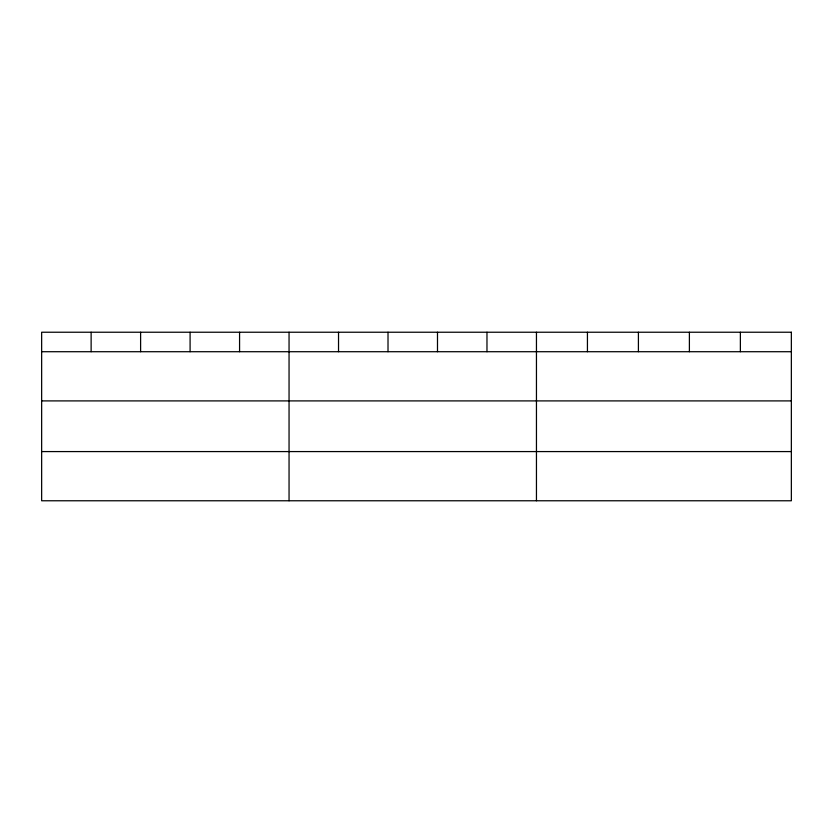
<?xml version="1.0" encoding="UTF-8"?>
<svg xmlns="http://www.w3.org/2000/svg" width="833" height="833" viewBox="0 0 833 833"><rect width="100%" height="100%" fill="white"/><g stroke="black" fill="none" stroke-linecap="round" stroke-linejoin="round"><path stroke-width="1.25" d="M41.65 351.713L791.35 351.713M41.65 400.902L791.35 400.902M41.65 451.58L791.35 451.58M740.37 332.232L740.37 351.713M689.391 332.232L689.391 351.713M638.411 332.232L638.411 351.713M587.432 332.232L587.432 351.713M536.452 332.232L536.452 500.768M486.972 332.232L486.972 351.713M437.492 332.232L437.492 351.713M388.011 332.232L388.011 351.713M338.531 332.232L338.531 351.713M289.051 332.232L289.051 500.768M239.571 332.232L239.571 351.713M190.091 332.232L190.091 351.713M140.61 332.232L140.61 351.713M91.13 332.232L91.13 351.713M791.35 332.232L41.65 332.232L41.65 500.768L791.35 500.768L791.35 332.232"/></g></svg>
